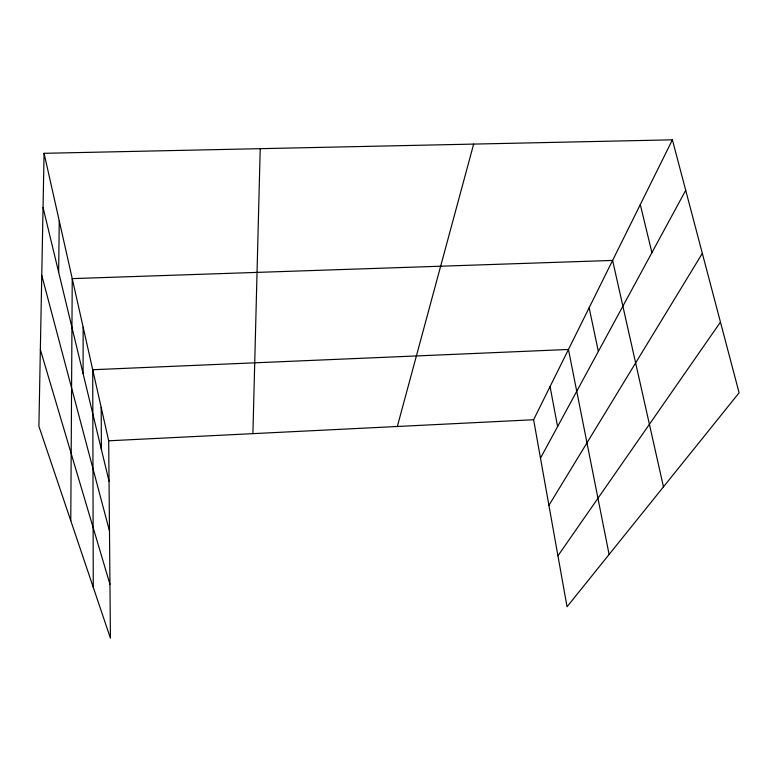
<?xml version="1.0" encoding="UTF-8"?>
<svg xmlns="http://www.w3.org/2000/svg" width="778" height="778" viewBox="0 0 778 778"><rect width="100%" height="100%" fill="white"/><g stroke="black" fill="none" stroke-linecap="round" stroke-linejoin="round"><path stroke-width="1.17" d="M83.09 373.557L83.149 327.168M70.779 520.725L72.237 278.612L612.607 260.426L663.459 486.863M58.651 272.203L59.254 220.874M44.074 153.315L38.9 426.286L110.427 638.174L108.687 440.795L44.074 153.315L672.396 139.826L739.1 392.793L567.045 606.772L533.62 419.731L672.396 139.826M252.908 433.647L260.212 148.676M397.325 426.49L473.656 144.095M540.486 458.145L685.71 190.318M548.918 505.34L702.34 253.375M557.943 555.832L720.457 322.102M108.687 440.795L533.62 419.731M40.349 349.594L109.961 584.297M41.759 275.344L109.484 530.975M640.294 204.585L651.925 252.626M43.043 207.483L109.046 481.232M589.15 307.728L598.34 351.442M609.096 554.471L568.455 349.468L92.718 369.725L93.272 587.351M550.065 386.549L557.593 426.597M101.169 407.322L101.412 449.587"/></g></svg>
